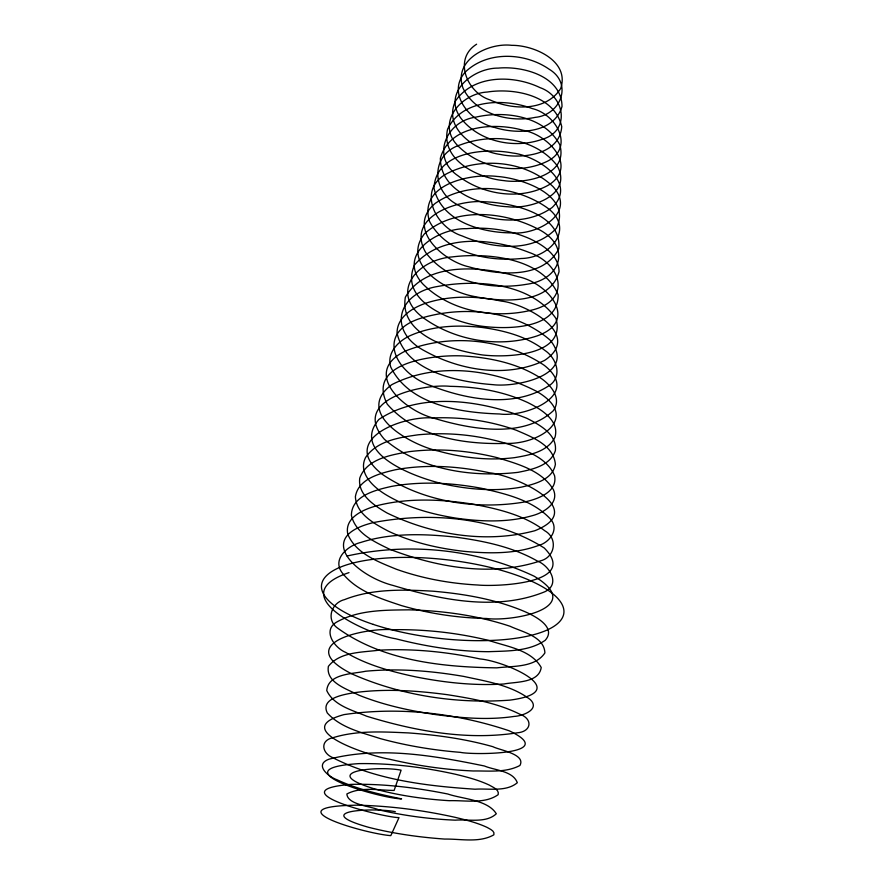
<?xml version="1.0" encoding="UTF-8"?>
<svg xmlns="http://www.w3.org/2000/svg" width="884" height="884" viewBox="0 0 884 884"><rect width="100%" height="100%" fill="white"/><g stroke="black" fill="none" stroke-linecap="round" stroke-linejoin="round"><path stroke-width="1.33" d="M476.62 44.2C452.818 59.151 467.117 92.676 489.935 99.892C512.134 110.124 546.29 111.66 560.743 88.367C569.904 61.029 534.08 45.095 511.792 45.338C488.211 42.443 452.652 60.035 463.039 88.201C475.459 114.069 508.941 122.898 535.35 117.351C560.699 114.898 573.241 83.615 549.063 69.162C524.952 52.443 487.526 50.742 465.503 71.847C445.425 93.726 471.382 122.556 494.454 127.395C517.063 134.688 553.937 133.76 562.014 106.511C561.815 76.19 523.052 65.781 498.178 68.112C473.327 67.847 441.757 92.665 461.017 118.39C479.393 141.871 514.234 148.998 541.737 139.451C570.6 131.539 565.285 96.444 540.058 87.649C513.549 74.797 473.647 74.422 455.47 101.008C442.464 128.898 476.244 151.12 500.333 154.457C522.389 159.087 559.66 154.899 561.738 126.644C554.832 95.45 514.466 87.737 487.239 92.046C460.321 93.439 434.806 124.301 458.995 146.877C481.062 168.424 517.295 174.811 545.417 162.17C575.782 149.12 556.92 114.301 532.168 108.544C504.51 98.179 462.034 98.831 447.569 129.197C440.674 160.302 478.167 178.17 503.858 180.612C525.626 184.049 568.644 175.496 559.815 144.821C544.5 115.959 505.029 110.356 475.824 117.152C446.221 120.964 430.386 157.242 457.978 175.75C483.106 194.988 520.809 200.867 548.931 184.833C578.755 165.717 546.853 133.97 523.085 130.302C494.963 122.301 449.613 124.556 440.365 158.269C440.409 191.331 480.189 205.431 507.969 206.757C530.223 209.519 573.749 195.22 557.03 165.485C535.284 137.407 492.554 132.876 460.873 144.711C430.243 153.761 431.016 191.806 457.989 204.933C485.504 221.597 524.776 227.199 552.146 207.508C578.755 182.049 536.013 155.573 512.831 153.054C485.427 147.606 435.646 151.54 433.989 188.137C441.226 221.807 482.377 233.056 512.587 232.868C536.455 235.177 577.362 213.63 553.008 186.612C526.312 160.965 482.056 156.733 449.249 172.479C415.513 187.861 434.619 227.265 462.343 236.006C491.349 248.459 532.776 253.653 556.345 228.315C572.699 195.066 521.494 178.104 497.117 176.446C470.653 173.198 418.276 184.071 429.436 221.243C446.199 253.189 488.045 261.973 521.295 258.504C550.776 257.995 577.009 227.276 545.019 206.27C513.427 185.386 467.238 181.132 435.282 203.342C405.436 228.072 442.873 260.868 468.597 266.758C496.885 274.88 542.654 279.963 558.787 248.846C562.357 213.276 511.118 202.767 484.487 201.762C457.779 199.342 405.292 216.801 425.657 252.459C448.298 282.504 491.15 290.383 526.51 284.305C561.848 279.631 571.86 245.697 537.616 228.834C503.471 211.298 455.105 206.679 424.596 233.619C400.364 264.482 446.818 290.913 472.332 296.085C499.162 301.875 550.08 305.997 559.042 271.642C558.909 255.233 542.942 244.89 529.649 238.669C509.913 229.95 487.88 226.834 466.432 228.691C438.784 227.906 395.38 254.349 423.06 284.195C450.752 311.721 494.708 319.179 531.77 310.107C572.291 300.394 561.948 263.73 528.709 252.283C493.073 238.249 442.099 233.111 414.552 264.935C398.562 300.803 450.199 320.527 476.929 325.478C501.493 329.622 558.644 331.246 558.158 294.814C542.555 257.531 487.261 252.57 452.343 256.901C417.591 259.41 387.888 292.615 424.475 318.649C456.365 341.091 499.758 348.13 536.919 335.975C580.103 320.925 547.804 282.714 518.278 276.747C484.023 266.393 426.154 260.67 405.347 297.212C398.85 335.887 453.426 350.561 482.266 354.926C505.582 357.788 566.677 356.186 555.97 318.461C530.875 282.814 477.404 279.09 437.911 286.427C397.579 292.858 386.651 331.003 424.917 351.036C460.465 370.694 506.886 378.352 544.566 360.429C583.418 334.66 525.781 303.61 501.327 301.113C476.752 295.875 450.586 295.256 426.464 302.98C413.005 307.4 397.026 316.969 397.049 332.959C405.27 372.065 459.448 382.131 492.996 384.662C516.278 387.59 577.694 375.026 550.334 340.329C515.582 309.787 462.31 305.179 419.336 318.715C373.954 334.152 396.905 374.109 430.652 385.579C467.791 400.154 515.759 408.629 550.666 384.573C562.533 374.96 555.892 357.6 544.875 350.407C526.93 336.461 504.167 330.461 482.001 327.445C458.685 324.826 434.177 325.555 412.276 334.749C399.69 339.666 386.242 352.119 390.695 366.926C409.347 405.369 461.216 412.762 499.582 413.977C525.571 417.568 582.026 395.071 544.323 365.368C504.532 338.694 449.68 333.036 405.292 351.103C360.528 372.75 405.038 411.336 434.044 418.254C470.166 429.248 522.886 439.039 553.373 410.673C562.909 397.203 548.71 382.319 537.24 375.987C515.958 363.313 491.073 357.976 466.597 356.186C440.32 353.799 364.749 360.539 387.258 404.154C415.977 437.436 464.697 444.674 506.466 443.403C539.726 444.354 581.528 417.414 536.544 391.325C493.04 368.827 436.387 361.733 391.745 384.684C352.572 413.734 412.751 445.845 438.563 451.094C463.172 457.978 489.139 460.796 514.565 457.647C529.229 455.172 547.638 451.857 555.008 437.226C559.76 420.198 540.544 408.961 527.781 402.574C503.582 391.358 476.708 386.739 450.166 386.341C423.171 383.523 349.478 399.336 384.374 439.26C420.386 470.211 472.089 477.614 518.013 472.343C531.848 469.592 550.224 465.824 555.373 450.696C557.24 434.221 539.351 424.663 526.897 418.32C481.957 400.386 421.458 391.181 378.927 419.392C348.661 454.707 420.033 478.896 444.144 484.101C469.415 489.614 495.836 491.703 521.427 487.117C534.4 484.189 552.776 479.725 555.395 464.321C553.627 445.127 531.737 436.917 516.444 430.309C489.802 420.651 461.183 416.828 432.928 417.933C402.319 415.579 337.069 440.088 382.982 474.807C423.889 502.167 476.741 510.101 524.787 501.946C537.373 499.151 557.693 492.266 554.611 475.824C547.362 457.923 526.709 450.962 510.057 444.652C480.542 435.248 449.072 431.845 418.231 434.795C399.557 437.447 377.059 440.641 365.589 457.459C357.556 473.338 374.142 487.78 386.485 495.073C407.745 507.714 432.033 514.333 456.31 518.179C481.338 521.671 507.416 522.742 531.969 515.77C543.119 512.974 559.462 503.548 553.461 489.78C541.87 470.354 517.659 463.923 497.372 457.713C468.719 450.52 438.729 447.989 409.358 451.647C391.413 454.862 366.794 458.531 359.744 478.167C357.545 494.896 374.529 505.758 387.082 513.007C432.188 534.853 486.034 543.815 534.953 530.687C590.324 508.499 513.129 474.984 489.725 472.841C458.752 466.133 426.353 463.978 395.071 469.824C379.965 473.415 358.351 478.62 355.379 496.664C356.241 514.157 374.396 523.726 388.043 531.008C411.811 542.345 437.812 548.367 463.89 551.318C488.487 553.572 514.212 554.246 537.77 545.726C549.505 543.008 560.301 528.731 549.804 518.367C532.113 499.935 505.692 493.847 481.647 488.333C452.044 482.763 421.337 481.018 391.568 486.388C376.098 489.88 351.567 495.559 351.39 515.35C355.39 533.207 374.429 541.804 389.369 549.097C436.586 567.274 491.349 577.274 540.411 560.887C555.174 557.274 558.147 538.245 544.721 530.72C524.157 514.996 498.101 508.93 473.139 504.2C441.646 499.228 408.883 497.725 377.711 505.493C364.606 508.952 344.064 517.173 347.799 534.201C355.854 553.704 378.087 561.694 396.176 569.174C422.442 578.556 450.177 583.573 477.99 585.02C496.145 586.799 579.981 583.959 544.212 547.958C494.51 516.886 430.63 511.847 373.932 522.466C312.395 537.174 357.434 576.467 393.115 585.462C441.326 600.004 496.808 611.43 545.019 591.672C561.009 583.959 549.229 565.462 537.14 560.92C512.068 546.677 483.228 540.842 454.94 537.052C423.679 533.748 391.115 532.709 360.827 542.433C348.307 545.417 332.041 558.644 341.843 572.379C356.02 590.976 379.855 598.38 401.17 605.496C428.917 613.595 457.757 617.982 486.653 618.491C511.759 621.828 587.517 608.446 534.212 576.246C476.841 549.141 408.894 542.025 347.058 556.025M348.992 572.622C281.09 595.286 367.998 634.59 395.579 638.723C425.955 646.558 457.216 651.541 488.631 651.685C507.637 650.933 528.875 651.563 545.185 640.325C557.263 626.933 533.77 615.397 523.593 611.109C494.852 599.109 463.757 593.838 432.884 591.186C403.413 589.54 372.473 588.545 344.561 599.606C331.091 602.866 325.621 620.181 338.042 628.425C383.28 660.978 442.53 667.144 496.841 667.851C512.764 665.895 534.842 667.862 544.898 652.933C544.268 636.458 522.333 632.016 510.101 626.281C477.559 615.43 443.193 610.722 408.983 609.838C384.916 610.126 359.037 609.838 337.345 621.695C321.842 629.828 334.053 647.618 345.655 652.392C367.291 665.265 391.999 671.796 416.43 677.022C445.182 682.68 474.631 685.862 503.946 683.984C515.991 681.686 538.864 683.177 541.229 667.508C531.185 649.762 507.261 646.734 489.515 640.635C458.1 632.878 425.668 629.22 393.325 629.695C364.109 627.452 291.808 643.574 351.788 673.873C400.993 695.631 456.254 704.04 509.814 700.139C575.738 691.476 504.366 660.889 479.99 658.945C446.84 651.762 412.74 648.403 378.827 650.193C361.887 652.491 339.931 651.607 328.384 666.359C325.555 682.68 347.456 689.2 358.838 695.144C383.678 705.145 410.032 710.846 436.453 714.703C462.199 718.029 488.487 720.283 514.3 716.394C522.201 716.095 540.5 709.554 530.367 699.664C511.427 685.122 486.642 681.431 463.901 676.448C431.547 670.879 398.452 668.149 365.689 671.232C352.926 673.984 328.196 673.442 326.748 690.57C333.832 705.664 352.473 710.184 366.628 716.206C414.939 731.024 466.907 740.693 517.317 732.803C531.649 731.709 533.163 718.78 519.615 714.106C497.162 702.935 472.056 698.625 447.514 694.714C416.596 690.603 385.048 688.415 354.042 692.736C344.263 694.404 320.052 698.161 327.29 712.968C340.738 727.919 361.788 732.549 380.197 738.571C406.408 745.72 433.326 750.196 460.398 752.35C472.708 755.069 560.655 755.046 509.184 730.781C456.553 713.079 399.06 706.471 344.009 714.615C286.615 730.062 373.391 756.781 389.137 759.124C416.762 765.632 444.972 769.754 473.327 770.981C488.753 770.726 505.825 772.97 519.925 765.478C526.223 754.107 499.217 750.085 492.963 746.715C465.415 738.902 436.895 734.969 408.386 732.913C383.214 731.819 357.103 730.173 332.727 737.786C319.721 740.538 322.03 753.168 332.55 757.555C376.241 780.042 426.596 785.998 475.039 789.213C488.697 788.241 506.145 792.152 517.317 782.727C512.952 770.782 494.885 770.395 484.421 765.997C433.889 755.621 379.744 746.041 328.958 759.201C313.698 764.77 328.671 776.892 336.959 779.732C357.401 789.279 379.59 794.373 401.601 798.882C380.65 798.495 276.504 768.859 358.948 763.621C391.369 763.157 423.767 767.224 455.382 774.24C466.907 777.003 478.498 780.019 489.272 785.08C492.686 787.158 499.504 789.6 498.167 794.672C484.487 804.385 465.227 800.153 449.326 800.694C423.988 799.136 398.684 795.567 374.197 788.782C315.455 770.804 379.468 765.743 401.104 770.185L394.131 790.44C378.672 790.373 361.048 786.451 346.871 793.976C347.478 804.749 370.473 806.12 378.407 809.733C403.623 815.678 429.447 819.092 455.337 820.164C468.443 819.081 486.034 823.446 496.311 813.766C487.592 799.633 462.431 799.059 447.801 794.009C416.132 787.655 383.811 783.655 351.456 784.362C275.233 790.285 383.015 817.556 399.016 817.612L390.805 835.634C365.678 833.844 269.344 806.319 357.18 805.18C390.12 805.921 422.972 810.175 455.127 817.335C465.978 819.954 476.918 822.661 487.073 827.391C489.67 828.993 495.117 830.894 493.88 834.805C479.404 843.148 460.686 838.783 444.63 839.071C419.005 837.225 393.424 833.656 368.517 827.28C308.251 810.186 374.827 807.545 395.314 811.678M373.236 624.391A121.97 39.471 6.6 0 0 563.517 614.866A121.97 39.471 6.6 0 0 391.413 557.749A121.97 39.471 6.6 0 0 373.236 624.391"/></g></svg>
